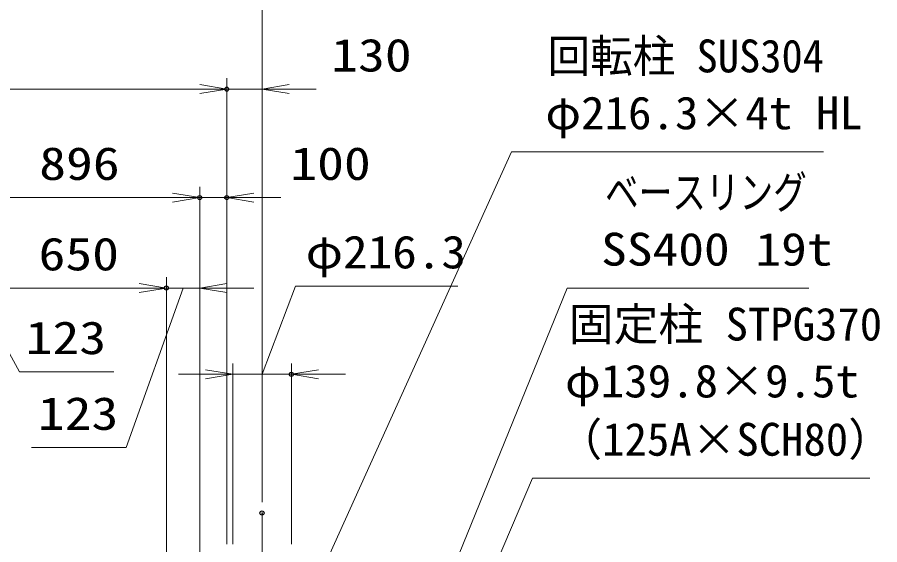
# Model space of a CAD drawing. Units: millimetres at full size. Extents: x -11880 to 11880, y -8400 to 8400.
# Drawn here: x 4085 to 7267, y 1184 to 3130 of the extents above; entities that cross this region are included whole.
import ezdxf
from ezdxf.enums import TextEntityAlignment as Align

# ---------------------------------------------------------------- set-up
doc = ezdxf.new("R2010")
doc.units = ezdxf.units.MM
doc.header["$LTSCALE"] = 30
doc.header["$PDMODE"] = 32
doc.header["$PDSIZE"] = 15
doc.linetypes.add('USER1', pattern=[18, 12, -1.5, 3, -1.5])
for name, color, linetype, lineweight in [('0-2_軸線', 200, 'USER1', 15), ('0-4_寸法線', 4, 'Continuous', 18), ('0-5_0', 7, 'Continuous', 18)]:
    doc.layers.add(name, color=color, linetype=linetype, lineweight=lineweight)
doc.layers.add('0-6_Defpoints', color=7, linetype='Continuous')
doc.styles.add('ＭＳ ゴシック', font='')
doc.styles.get('ＭＳ ゴシック').set_extended_font_data('MS Gothic')

# ---------------------------------------------------------------- blocks, each defined once
blk = doc.blocks.new('_Open')
at = {"layer": '0-5_0', "color": 4}
blk.add_line((-30, 5), (0, 0), dxfattribs=at)
blk.add_lwpolyline([(-30, -5), (0, 0), (-30, 0)], dxfattribs=at)
blk = doc.blocks.new('S299')
at = {"layer": '0-4_寸法線'}
for points in [[(19950952, 80374470.5), (19924201.6, 80374470.5), (19891481.6, 80293975.4), (19890351.9, 80291196.2)], [(19891018.4, 80294163.7), (19890351.9, 80291196.2), (19891944.8, 80293787.1)]]:
    blk.add_lwpolyline(points, dxfattribs=at)
at = {"layer": '0-4_寸法線', "color": 254, "style": 'ＭＳ ゴシック'}
for s, width, p in [('ベースリング', 0.75, (19928401.6, 80382171.1)), ('SS400 19t', 1.15, (19927969.6, 80375871.1))]:
    blk.add_text(s, height=3637, dxfattribs=dict(at, width=width)).set_placement(p, align=Align.BOTTOM_LEFT)
blk = doc.blocks.new('S301')
at = {"layer": '0-4_寸法線'}
for points in [[(19952585.4, 80389560), (19918030.2, 80389560), (19894993.7, 80338517.8), (19893759.6, 80335783.4)], [(19894538, 80338723.5), (19893759.6, 80335783.4), (19895449.4, 80338312.1)]]:
    blk.add_lwpolyline(points, dxfattribs=at)
at = {"layer": '0-4_寸法線', "color": 254, "style": 'ＭＳ ゴシック'}
for s, width, p in [('回転柱 SUS304', 0.95, (19922039.2, 80397260.6)), ('φ216.3×4t HL', 1.05, (19921798.2, 80390960.6))]:
    blk.add_text(s, height=3637, dxfattribs=dict(at, width=width)).set_placement(p, align=Align.BOTTOM_LEFT)
blk = doc.blocks.new('S305')
at = {"layer": '0-4_寸法線'}
for points in [[(19957700.1, 80353426.3), (19920380.1, 80353426.3), (19893633.5, 80290586.8), (19892458.6, 80287826.5)], [(19893173.4, 80290782.7), (19892458.6, 80287826.5), (19894093.5, 80290391)]]:
    blk.add_lwpolyline(points, dxfattribs=at)
at = {"layer": '0-4_寸法線', "color": 254, "style": 'ＭＳ ゴシック'}
for s, p in [('固定柱 STPG370', (19924389.1, 80367578.1)), ('（125A×SCH80）', (19923128.5, 80354826.9))]:
    blk.add_text(s, height=3637, dxfattribs=at).set_placement(p, align=Align.BOTTOM_LEFT)
at = {"layer": '0-4_寸法線', "color": 254, "style": 'ＭＳ ゴシック', "width": 1.05}
blk.add_text('φ139.8×9.5t', height=3637, dxfattribs=at).set_placement((19923975.3, 80361278.1), align=Align.BOTTOM_LEFT)

msp = doc.modelspace()

# ---------------------------------------------------------------- linework, layer by layer
at = {"layer": '0-2_軸線'}
msp.add_line((4988.04, 1301.2), (4988.04, -1532.84), dxfattribs=at)
at = {"layer": '0-4_寸法線'}
for p, q in [((4988.04, 1341.2), (4988.04, 3257.2)), ((4858.04, 1186.63), (4858.04, 2905.19)), ((4858.04, 1186.63), (4858.04, 2905.19)), ((4988.04, 1341.2), (4988.04, 2905.19)), ((-141.96, 2865.19), (4858.04, 2865.19)), ((4758.04, 2865.19), (4658.04, 2865.19)), ((4988.04, 2865.19), (4858.04, 2865.19)), ((5088.04, 2865.19), (5188.04, 2865.19)), ((4758.04, 1086.63), (4758.04, 2505.19)), ((4758.04, 1086.63), (4758.04, 2505.19)), ((4858.04, 1186.63), (4858.04, 2505.19)), ((3862.04, 2465.19), (4758.04, 2465.19)), ((4658.04, 2465.19), (4558.04, 2465.19)), ((4758.04, 2465.19), (4858.04, 2465.19)), ((4958.04, 2465.19), (5058.04, 2465.19)), ((4635.04, 1145.63), (4635.04, 2171.37)), ((4635.04, 1145.63), (4635.04, 2171.37)), ((4758.04, 1086.63), (4758.04, 2171.37)), ((4635.04, 2131.37), (3985.04, 2131.37)), ((4085.04, 2131.37), (4185.04, 2131.37)), ((4535.04, 2131.37), (4435.04, 2131.37)), ((4758.04, 2131.37), (4635.04, 2131.37)), ((4858.04, 2131.37), (4958.04, 2131.37)), ((4879.89, 1186.63), (4879.89, 1853.25)), ((5096.19, 1186.63), (5096.19, 1853.25)), ((4779.89, 1813.25), (4679.89, 1813.25)), ((4879.89, 1813.25), (5096.19, 1813.25)), ((5196.19, 1813.25), (5296.19, 1813.25))]:
    msp.add_line(p, q, dxfattribs=at)
for points in [[(4988.04, 1813.25), (5111.47, 2138.71), (5709.87, 2138.71)], [(3923.54, 2131.37), (4092.83, 1822.37), (4441.63, 1822.37)], [(4696.54, 2131.37), (4486.56, 1542.99), (4137.76, 1542.99)]]:
    msp.add_lwpolyline(points, dxfattribs=at)
at = {"layer": '0-6_Defpoints'}
for p in [(4858.04, 2865.19), (4758.04, 2465.19), (4858.04, 2465.19), (4635.04, 2131.37), (5096.19, 1813.25), (4988.04, 1301.2)]:
    msp.add_point(p, dxfattribs=at)

# ---------------------------------------------------------------- block references
at = {"layer": '0-4_寸法線'}
for name, p, xscale, yscale in [('S301', (-658026.43, -2677017.73), 0.03333333, 0.03333333), ('_Open', (4858.04, 2865.19), 3.333333, 3.333333), ('_Open', (4858.04, 2865.19), 3.333333, 3.333333), ('S299', (-658026.43, -2677017.73), 0.03333333, 0.03333333), ('_Open', (4758.04, 2465.19), 3.333333, 3.333333), ('_Open', (4758.04, 2465.19), 3.333333, 3.333333), ('_Open', (4635.04, 2131.37), 3.333333, 3.333333), ('_Open', (4635.04, 2131.37), 3.333333, 3.333333), ('S305', (-658026.43, -2677017.73), 0.03333333, 0.03333333), ('_Open', (4879.89, 1813.25), 3.333333, 3.333333)]:
    msp.add_blockref(name, p, dxfattribs=dict(at, xscale=xscale, yscale=yscale))
at = {"layer": '0-4_寸法線', "xscale": 3.333333, "yscale": 3.333333, "rotation": 180}
for p in [(4988.04, 2865.19), (4858.04, 2465.19), (4758.04, 2131.37), (5096.19, 1813.25)]:
    msp.add_blockref('_Open', p, dxfattribs=at)

# ---------------------------------------------------------------- texts
at = {"layer": '0-4_寸法線', "color": 254, "style": 'ＭＳ ゴシック'}
for s, width, p in [('130', 1.2, (5243.38, 2893.87)), ('896', 1.2, (4166.04, 2493.87)), ('100', 1.2, (5092.44, 2493.87)), ('φ216.3', 1.1, (5149.07, 2167.4)), ('650', 1.2, (4163.64, 2160.06)), ('123', 1.2, (4116.03, 1851.05)), ('123', 1.2, (4160.96, 1571.67))]:
    msp.add_text(s, height=121.2, dxfattribs=dict(at, width=width)).set_placement(p, align=Align.BOTTOM_LEFT)

doc.saveas('drawing.dxf')
